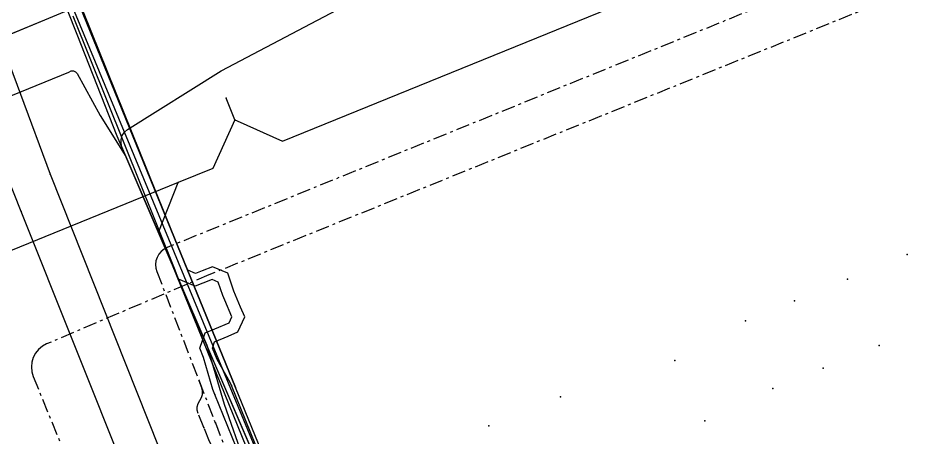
# Model space of a CAD drawing. Header units: metres. Extents: x -529 to 260, y -315 to 217.
# Drawn here: x -379.28 to -342.33, y -186.28 to -169.29 of the extents above; entities that cross this region are included whole.
import ezdxf

# ---------------------------------------------------------------- set-up
doc = ezdxf.new("R2010")
doc.units = ezdxf.units.M
doc.linetypes.add('DISUSED', pattern=[0.9943, 0.55, -0.1666, 0.1111, -0.1666])
for name, color, linetype, true_color in [('GM0772_GWA_Appurtenance', 7, 'Continuous', 0xba38a8), ('GM0772_GWA_Rioolleiding', 7, 'Continuous', 0xba38a8), ('KL1001_WAT_Mantelbuis', 7, 'Continuous', 0x0000ff), ('KL1001_WAT_Waterleiding', 7, 'Continuous', 0x0000ff), ('KL1011_DAT_Duct', 7, 'Continuous', 0x00ff00), ('KL1011_DAT_Kabelbed', 7, 'Continuous', 0x00ff00), ('KL1031_ELS_Appurtenance', 7, 'Continuous', 0x960000), ('KL1031_ELS_Elektriciteitskabel', 7, 'Continuous', 0x960000), ('KL1031_ELS_Mantelbuis', 7, 'Continuous', 0x960000), ('KL1031_EMS_Appurtenance', 7, 'Continuous', 0xc80000), ('KL1031_EMS_Elektriciteitskabel', 7, 'Continuous', 0xc80000), ('KL1049_DAT_Mantelbuis', 7, 'Continuous', 0x00ff00), ('KL1049_DAT_Telecommunicatiekabel', 7, 'Continuous', 0x00ff00), ('KL1051_DAT_Appurtenance', 7, 'Continuous', 0x00ff00), ('KL1051_DAT_Kabelbed', 7, 'Continuous', 0x00ff00), ('KL1233_WRM_Appurtenance', 7, 'Continuous', 0x008080), ('KL1233_WRM_ThermischePijpleiding', 7, 'Continuous', 0x008080)]:
    doc.layers.add(name, color=color, linetype=linetype, true_color=true_color)

msp = doc.modelspace()

# ---------------------------------------------------------------- linework, layer by layer
at = {"layer": 'GM0772_GWA_Appurtenance'}
for p in [(-377.986, -175.607), (-379.161, -177.11)]:
    msp.add_point(p, dxfattribs=at)
at = {"layer": 'GM0772_GWA_Rioolleiding', "linetype": 'CONTINUOUS'}
for points in [[(-379.161, -177.11), (-401.556, -120.63)], [(-385.214, -156.14), (-377.986, -175.607)], [(-377.986, -175.607), (-370.515, -194.388)], [(-357.535, -231.21), (-379.161, -177.11)]]:
    msp.add_lwpolyline(points, dxfattribs=at)
at = {"layer": 'KL1001_WAT_Mantelbuis', "linetype": 'CONTINUOUS'}
msp.add_lwpolyline([(-384.882, -172.111), (-378.269, -169.372)], dxfattribs=at)
at = {"layer": 'KL1001_WAT_Waterleiding', "linetype": 'CONTINUOUS'}
msp.add_lwpolyline([(-435.044, -139.892), (-431.194, -138.336), (-425.616, -136.079), (-418.497, -133.2), (-412.042, -130.589), (-406.732, -128.441), (-403.741, -129.555), (-402.328, -132.997), (-399.617, -139.6), (-396.641, -146.847), (-394.079, -153.088), (-391.227, -160.034), (-389.18, -165.022), (-387.393, -169.371), (-386.061, -172.597), (-384.837, -172.093), (-381.275, -170.615), (-376.513, -168.645)], dxfattribs=at)
at = {"layer": 'KL1011_DAT_Duct', "linetype": 'CONTINUOUS'}
msp.add_lwpolyline([(-364.348, -199.525), (-377.779, -167.108)], dxfattribs=at)
msp.add_lwpolyline([(-364.348, -199.525), (-377.779, -167.108)], dxfattribs=at)
msp.add_lwpolyline([(-364.348, -199.525), (-377.779, -167.108)], dxfattribs=at)
msp.add_lwpolyline([(-364.348, -199.525), (-377.779, -167.108)], dxfattribs=at)
msp.add_lwpolyline([(-364.348, -199.525), (-377.779, -167.108)], dxfattribs=at)
msp.add_lwpolyline([(-364.348, -199.525), (-377.779, -167.108)], dxfattribs=at)
msp.add_lwpolyline([(-364.348, -199.525), (-377.779, -167.108)], dxfattribs=at)
at = {"layer": 'KL1011_DAT_Kabelbed', "linetype": 'CONTINUOUS'}
msp.add_lwpolyline([(-364.348, -199.525), (-377.779, -167.108)], dxfattribs=at)
at = {"layer": 'KL1031_ELS_Appurtenance'}
for p in [(-343.238, -178.863), (-345.663, -179.856), (-347.814, -180.737), (-349.798, -181.55), (-344.385, -182.542), (-352.664, -183.158), (-346.647, -183.462), (-348.689, -184.293), (-357.295, -184.62), (-360.204, -185.797), (-351.441, -185.592)]:
    msp.add_point(p, dxfattribs=at)
at = {"layer": 'KL1031_ELS_Elektriciteitskabel', "linetype": 'DISUSED'}
msp.add_lwpolyline([(-265.32, -136.678), (-371.549, -179.683), (-378.131, -182.482), (-378.304, -182.576), (-378.455, -182.703), (-378.58, -182.855), (-378.672, -183.029), (-378.729, -183.219), (-378.748, -183.414), (-378.73, -183.61), (-378.674, -183.799), (-376.809, -188.389), (-373.39, -196.774), (-373.342, -196.924), (-373.319, -197.08), (-373.319, -197.238), (-373.345, -197.393)], dxfattribs=at)
at = {"layer": 'KL1031_ELS_Elektriciteitskabel', "linetype": 'CONTINUOUS'}
for points in [[(-357.539, -215.397), (-375.272, -174.062), (-376.897, -169.94), (-379.87, -162.445)], [(-357.539, -215.397), (-375.088, -174.492), (-375.105, -174.361), (-375.107, -174.197), (-375.063, -174.04), (-374.976, -173.903), (-374.852, -173.798), (-371.057, -171.413), (-365.326, -168.386)], [(-384.331, -175.578), (-384.595, -174.816), (-384.615, -174.663), (-384.575, -174.513), (-384.48, -174.391), (-384.344, -174.315), (-383.729, -174.115), (-377.227, -171.467), (-377.143, -171.423), (-377.048, -171.42), (-376.961, -171.457), (-376.896, -171.528), (-375.958, -173.229), (-374.921, -174.883), (-371.638, -182.532), (-370.937, -184.925), (-370.112, -187.268)]]:
    msp.add_lwpolyline(points, dxfattribs=at)
at = {"layer": 'KL1031_ELS_Mantelbuis', "linetype": 'CONTINUOUS'}
for points in [[(-383.729, -174.115), (-377.227, -171.467)], [(-371.638, -182.532), (-373.976, -177.083)]]:
    msp.add_lwpolyline(points, dxfattribs=at)
at = {"layer": 'KL1031_EMS_Appurtenance'}
for p in [(-371.755, -185.873), (-371.291, -185.684)]:
    msp.add_point(p, dxfattribs=at)
at = {"layer": 'KL1031_EMS_Elektriciteitskabel', "linetype": 'DISUSED'}
for points in [[(-265.203, -134.692), (-373.239, -178.57), (-373.369, -178.639), (-373.485, -178.731), (-373.58, -178.845), (-373.651, -178.974), (-373.698, -179.115), (-373.714, -179.262), (-373.703, -179.409), (-373.664, -179.552), (-371.951, -183.979)], [(-265.203, -134.692), (-373.239, -178.57), (-373.369, -178.639), (-373.485, -178.731), (-373.58, -178.845), (-373.651, -178.974), (-373.698, -179.115), (-373.714, -179.262), (-373.703, -179.409), (-373.664, -179.552), (-371.951, -183.979)], [(-371.755, -185.873), (-371.987, -185.296), (-372.022, -185.163), (-372.022, -185.027), (-371.987, -184.895), (-371.85, -184.658), (-371.813, -184.525), (-371.812, -184.388), (-371.844, -184.255), (-371.951, -183.979)], [(-371.951, -183.979), (-371.291, -185.684)], [(-370.593, -187.49), (-370.648, -187.35), (-370.721, -187.205), (-370.82, -187.077), (-370.944, -186.971), (-371.227, -186.811), (-371.352, -186.706), (-371.454, -186.578), (-371.529, -186.434), (-371.755, -185.873)], [(-371.291, -185.684), (-370.593, -187.49)]]:
    msp.add_lwpolyline(points, dxfattribs=at)
at = {"layer": 'KL1049_DAT_Mantelbuis', "linetype": 'CONTINUOUS'}
msp.add_lwpolyline([(-373.337, -177.233), (-370.475, -184.246)], dxfattribs=at)
at = {"layer": 'KL1049_DAT_Telecommunicatiekabel', "linetype": 'CONTINUOUS'}
for points in [[(-358.599, -212.021), (-359.763, -210.487), (-364.156, -199.725), (-370.475, -184.246), (-373.337, -177.233), (-377.519, -166.992), (-368.859, -163.435), (-369.714, -161.299), (-370.278, -159.91), (-368.88, -159.369), (-367.48, -158.828)], [(-358.599, -212.021), (-359.763, -210.487), (-364.156, -199.725), (-370.475, -184.246), (-373.337, -177.233), (-377.519, -166.992), (-368.859, -163.435), (-369.714, -161.299), (-370.278, -159.91), (-368.88, -159.369)], [(-358.599, -212.021), (-359.763, -210.487), (-364.156, -199.725), (-370.475, -184.246), (-373.337, -177.233), (-377.519, -166.992), (-368.859, -163.435), (-369.714, -161.299), (-370.278, -159.91)]]:
    msp.add_lwpolyline(points, dxfattribs=at)
at = {"layer": 'KL1051_DAT_Appurtenance'}
for p in [(-370.858, -172.53), (-370.503, -173.402), (-372.792, -175.941)]:
    msp.add_point(p, dxfattribs=at)
at = {"layer": 'KL1051_DAT_Kabelbed', "linetype": 'CONTINUOUS'}
for points in [[(-370.503, -173.402), (-370.412, -173.442), (-368.567, -174.263), (-272.149, -135.102), (-271.315, -133.138)], [(-370.503, -173.402), (-370.858, -172.53)], [(-370.503, -173.402), (-371.387, -175.369), (-372.792, -175.941)], [(-372.792, -175.941), (-383.916, -180.466)], [(-359.31, -213.038), (-373.584, -177.925), (-372.792, -175.941)]]:
    msp.add_lwpolyline(points, dxfattribs=at)
at = {"layer": 'KL1233_WRM_Appurtenance'}
for p in [(-370.641, -184.172), (-371.306, -184.525)]:
    msp.add_point(p, dxfattribs=at)
at = {"layer": 'KL1233_WRM_ThermischePijpleiding', "linetype": 'CONTINUOUS'}
for points in [[(-371.39, -184.321), (-371.771, -183.035), (-371.925, -182.659), (-371.699, -182.037), (-371.307, -181.869), (-370.735, -181.625), (-370.626, -181.382), (-370.909, -180.71), (-370.989, -180.518), (-371.176, -179.975), (-371.416, -179.873), (-371.802, -180.024), (-372.106, -180.144), (-372.782, -179.853), (-372.925, -179.495), (-377.059, -169.206), (-377.062, -169.199)], [(-370.695, -184.038), (-371.22, -183.112), (-371.411, -182.649), (-371.319, -182.397), (-370.771, -182.163), (-370.374, -181.993), (-370.102, -181.388), (-370.269, -180.991), (-370.54, -180.346), (-370.641, -180.054), (-370.79, -179.618), (-371.408, -179.354), (-371.825, -179.518), (-372.097, -179.625), (-372.411, -179.49), (-372.711, -178.75), (-376.639, -169.043), (-376.644, -169.031)], [(-371.306, -184.525), (-371.39, -184.321)], [(-370.641, -184.172), (-370.695, -184.038)], [(-359.531, -211.534), (-359.654, -211.16), (-360.459, -209.332), (-362.438, -204.416), (-366.571, -194.186), (-370.641, -184.172)], [(-360.481, -211.146), (-361.15, -209.623), (-363.134, -204.696), (-367.265, -194.468), (-371.306, -184.525)]]:
    msp.add_lwpolyline(points, dxfattribs=at)

doc.saveas('drawing.dxf')
